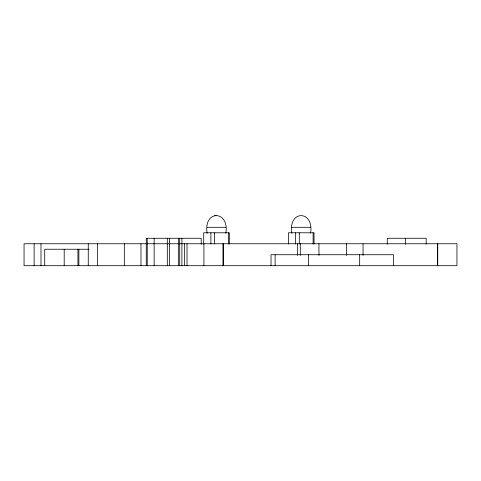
<?xml version="1.0" encoding="UTF-8"?>
<svg xmlns="http://www.w3.org/2000/svg" width="481" height="481" viewBox="0 0 481 481"><rect width="100%" height="100%" fill="white"/><g stroke="black" fill="none" stroke-linecap="round" stroke-linejoin="round"><path stroke-width="0.72" d="M207.131 233.207C203.21 209.638 229.551 209.95 225.872 233.207M291.853 233.207C287.927 209.638 314.267 209.95 310.588 233.207M214.73 215.446L216.119 215.302M207.131 227.303L225.872 227.303M291.853 227.303L310.588 227.303M153.974 243.759L24.05 243.759L24.05 265.698L456.95 265.698L456.95 243.759L154.142 243.759M88.997 249.242L44.709 249.242L44.709 265.698M437.752 243.759L437.752 265.698M437.439 243.759L437.439 265.698M426.178 244.204L426.178 238.269L387.265 238.269L387.265 244.204M405.507 238.269L405.507 244.204M393.542 265.698L393.542 254.726L271.025 254.726L271.025 265.698M363.041 243.759L363.041 255.459M359.668 254.726L359.668 265.698M346.567 243.759L346.567 255.459M318.951 243.759L318.951 255.459M314.033 244.005L314.033 232.786L288.42 232.786L288.42 244.005M313.107 232.786L313.107 244.005M308.441 254.726L308.441 265.698M300.3 243.759L300.3 255.459M299.308 232.786L299.308 244.005M297.492 243.759L297.492 255.459M295.605 232.786L295.605 244.005M275.12 254.726L275.12 265.698M229.317 244.005L229.317 232.786L203.703 232.786L203.703 244.005M228.403 232.786L228.403 244.005M223.334 243.759L223.334 265.698M222.974 243.759L222.974 265.698M214.574 232.786L214.574 244.005M210.888 232.786L210.888 244.005M203.926 243.759L203.926 265.698M201.202 244.204L201.202 238.269L146.26 238.269L146.26 265.698M187.025 243.759L187.025 265.698M184.59 243.759L184.59 265.698M181.914 238.269L181.914 265.698M179.69 238.269L179.69 265.698M178.331 238.269L178.331 265.698M169.402 238.269L169.402 265.698M167.31 238.269L167.31 265.698M154.142 238.269L154.142 265.698M147.234 238.269L147.234 265.698M140.981 243.759L140.981 265.698M124.314 243.759L124.314 265.698M97.589 243.759L97.589 265.698M88.263 243.759L88.263 265.698M78.872 249.242L78.872 265.698M77.928 249.242L77.928 265.698M64.195 249.242L64.195 265.698M40.987 243.759L40.987 265.698M34.127 243.759L34.127 265.698"/></g></svg>
